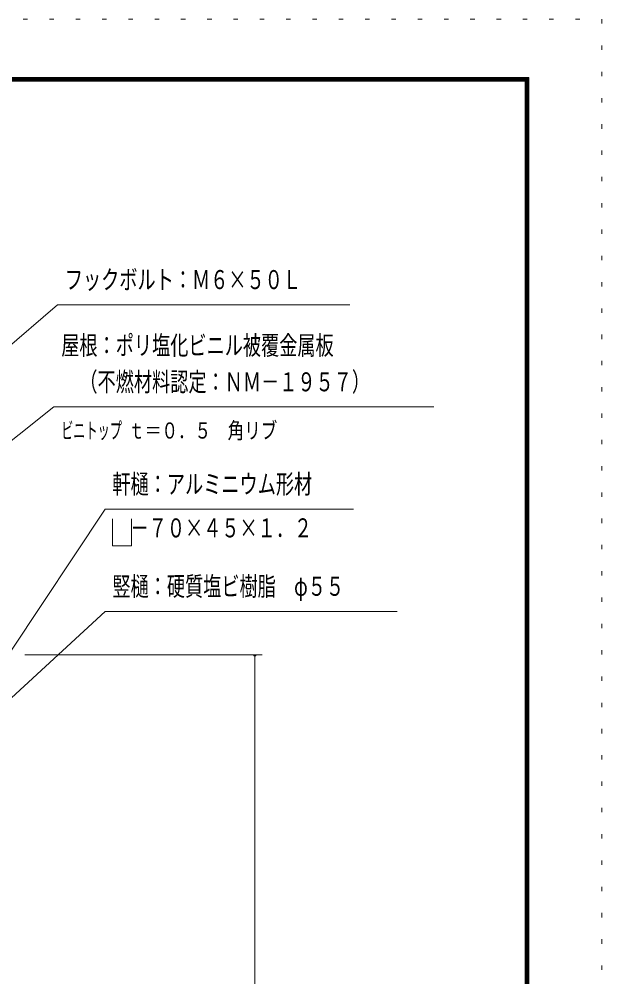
# Model space of a CAD drawing. Units: millimetres, scale not verified. Extents: x -25244 to 25244, y -10500 to 10500.
# Drawn here: x 21257 to 25244, y 3943 to 10500 of the extents above; entities that cross this region are included whole.
import ezdxf
from ezdxf.enums import TextEntityAlignment as Align

# ---------------------------------------------------------------- set-up
doc = ezdxf.new("R2010")
doc.units = ezdxf.units.MM
doc.header["$LTSCALE"] = 60
doc.linetypes.add('USER4', pattern=[3, 0.5, -2.5])
for name, color, linetype, lineweight in [('0-A_2-52DIM', 3, 'Continuous', 18), ('0-C_F-F1PAPER', 5, 'Continuous', 18), ('0-D_F-E_J_ADD', 5, 'USER4', 18)]:
    doc.layers.add(name, color=color, linetype=linetype, lineweight=lineweight)
doc.styles.add('ＭＳ ゴシック', font='')
doc.styles.get('ＭＳ ゴシック').set_extended_font_data('MS Gothic')

msp = doc.modelspace()

# ---------------------------------------------------------------- linework, layer by layer
at = {"layer": '0-A_2-52DIM'}
for p, q in [((21894.46, 7078.87), (21894.46, 6894.93)), ((22919.46, 6148.3), (21296.24, 6148.3)), ((22879.46, 6148.3), (22859.46, 6148.3)), ((22869.46, 494.93), (22869.46, 6148.3))]:
    msp.add_line(p, q, dxfattribs=at)
for points in [[(20010.41, 7248.33), (21519.32, 8544.93), (23519.32, 8544.93)], [(24094.45, 7844.93), (21494.45, 7844.93), (20553.56, 7097.53)], [(21199.58, 6172.44), (21844.46, 7144.93), (23544.46, 7144.93)], [(21894.46, 6894.93), (22026.1, 6894.93), (22026.1, 7078.87)], [(23844.46, 6444.93), (21844.46, 6444.93), (21144.05, 5798.04)]]:
    msp.add_lwpolyline(points, dxfattribs=at)
msp.add_arc((22869.46, 6148.3), 10, 180, 0, dxfattribs=at)
at = {"layer": '0-C_F-F1PAPER'}
for points in [[(24743.96, -10000), (-3956.04, -10000), (-3956.04, 10100), (24743.96, 10100)], [(24741.46, -9997.5), (-3953.54, -9997.5), (-3953.54, 10097.5), (24741.46, 10097.5)], [(24738.96, -9995), (24738.96, 10095), (-3951.04, 10095), (-3951.04, -9995)], [(24736.46, -9992.5), (-3948.54, -9992.5), (-3948.54, 10092.5), (24736.46, 10092.5)], [(24733.96, -9990), (24733.96, 10090), (-3946.04, 10090), (-3946.04, -9990)], [(24731.46, -9987.5), (-3943.54, -9987.5), (-3943.54, 10087.5), (24731.46, 10087.5)], [(24728.96, -9985), (24728.96, 10085), (-3941.04, 10085), (-3941.04, -9985)], [(24726.46, -9982.5), (-3938.54, -9982.5), (-3938.54, 10082.5), (24726.46, 10082.5)], [(24723.96, -9980), (-3936.04, -9980), (-3936.04, 10080), (24723.96, 10080)], [(24721.46, -9977.5), (-3933.54, -9977.5), (-3933.54, 10077.5), (24721.46, 10077.5)], [(24718.96, -9975), (24718.96, 10075), (-3931.04, 10075), (-3931.04, -9975)]]:
    msp.add_lwpolyline(points, close=True, dxfattribs=at)
at = {"layer": '0-D_F-E_J_ADD'}
msp.add_lwpolyline([(25243.96, -10500), (-4456.04, -10500), (-4456.04, 10500), (25243.96, 10500)], close=True, dxfattribs=at)

# ---------------------------------------------------------------- texts
at = {"layer": '0-A_2-52DIM', "color": 7, "style": 'ＭＳ ゴシック'}
for s, height, width, p in [('フックボルト：Ｍ６×５０Ｌ', 130.2, 0.7, (21569.32, 8612.7)), ('屋根：ポリ塩化ビニル被覆金属板', 130.2, 0.7, (21544.46, 8162.7)), ('\u3000（不燃材料認定：ＮＭ－１９５７）', 130.2, 0.7, (21544.46, 7912.7)), ('ビニトップ ', 110.7, 0.55, (21544.46, 7594.93)), ('ｔ＝０．５\u3000角リブ', 110.7, 0.75, (22003.73, 7594.93)), ('軒樋：アルミニウム形材', 130.2, 0.7, (21894.46, 7212.7)), ('\u3000－７０×４５×１．２', 130.2, 0.7, (21894.46, 6912.69)), ('竪樋：硬質塩ビ樹脂\u3000φ５５', 130.2, 0.7, (21894.46, 6512.69))]:
    msp.add_text(s, height=height, dxfattribs=dict(at, width=width)).set_placement(p, align=Align.BOTTOM_LEFT)

doc.saveas('drawing.dxf')
